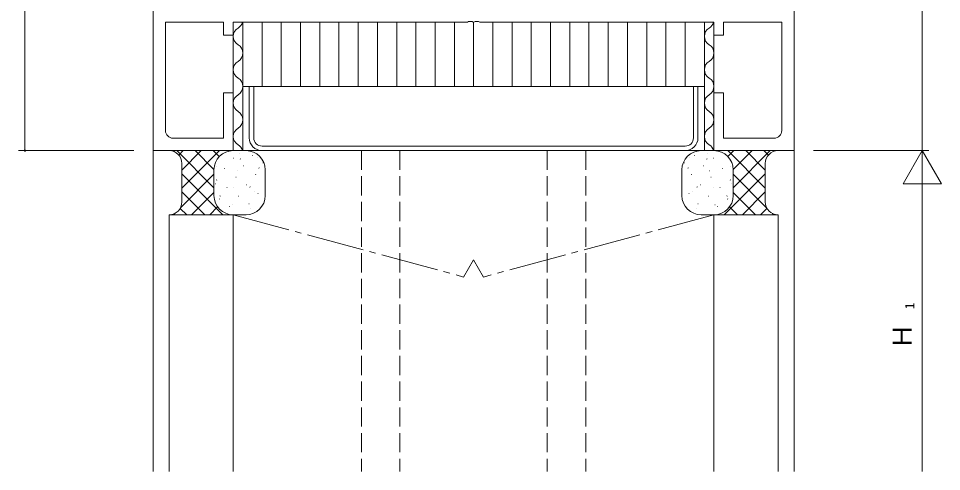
# Model space of a CAD drawing. Units: millimetres on the paper. Extents: x -420 to 373, y -297 to 267.
# Drawn here: x -193.7 to -49.7, y -141.3 to -70.7 of the extents above; entities that cross this region are included whole.
import ezdxf
from ezdxf.enums import TextEntityAlignment as Align

# ---------------------------------------------------------------- set-up
doc = ezdxf.new("R2010")
doc.units = ezdxf.units.MM
doc.linetypes.add('CHAIN2', pattern=[12, 9, -1, 1, -1])
doc.linetypes.add('DASHED3', pattern=[4, 3, -1])
for name, color, linetype, lineweight in [('0-3_YKK_11', 7, 'Continuous', 9), ('0-4_YKK_12', 2, 'Continuous', 9), ('0-5_YSS_K', 4, 'Continuous', 9), ('0-6_YKK_13', 6, 'Continuous', 9)]:
    doc.layers.add(name, color=color, linetype=linetype, lineweight=lineweight)
doc.styles.add('ＭＳ ゴシック', font='')
doc.styles.get('ＭＳ ゴシック').set_extended_font_data('MS Gothic')

msp = doc.modelspace()

# ---------------------------------------------------------------- linework, layer by layer
at = {"layer": '0-3_YKK_11'}
for p, q in [((-72.7, 8.733), (-72.7, -91.267)), ((-172.7, -91.267), (-172.7, -43.267)), ((-170.77, -71.267), (-170.77, -88.137)), ((-123.658, -71.267), (-160.2, -71.267)), ((-85.2, -71.267), (-121.742, -71.267)), ((-74.63, -71.267), (-83.7, -71.267)), ((-74.63, -88.137), (-74.63, -71.267)), ((-169.57, -89.337), (-161.7, -89.337)), ((-83.7, -89.337), (-75.83, -89.337)), ((-160.2, -91.267), (-172.7, -91.267)), ((-72.7, -91.267), (-85.2, -91.267))]:
    msp.add_line(p, q, dxfattribs=at)
for points in [[(-160.2, -71.267), (-160.2, -73.267), (-161.7, -73.267), (-161.7, -71.267), (-170.77, -71.267)], [(-121.742, -71.267), (-121.925, -71.147), (-122.475, -71.147), (-122.658, -71.267), (-122.742, -71.267), (-122.925, -71.147), (-123.475, -71.147), (-123.658, -71.267)], [(-83.7, -71.267), (-83.7, -73.267), (-85.2, -73.267), (-85.2, -71.267)], [(-161.7, -89.337), (-161.7, -82.267), (-160.2, -82.267), (-160.2, -91.267)], [(-85.2, -91.267), (-85.2, -82.267), (-83.7, -82.267), (-83.7, -89.337)]]:
    msp.add_lwpolyline(points, dxfattribs=at)
for centre, start, end in [((-169.57, -88.137), 180, 269.99998), ((-75.83, -88.137), 270, 359.99998)]:
    msp.add_arc(centre, 1.2, start, end, dxfattribs=at)
at = {"layer": '0-4_YKK_12'}
for p, q in [((-172.7, 58.733), (-172.7, -141.267)), ((-72.7, -141.267), (-72.7, 58.733))]:
    msp.add_line(p, q, dxfattribs=at)
at = {"layer": '0-5_YSS_K'}
for p, q in [((-160.2, -71.267), (-160.2, -91.267)), ((-158.7, -71.267), (-158.7, -91.267)), ((-155.7, -81.267), (-155.7, -71.267)), ((-152.7, -81.267), (-152.7, -71.267)), ((-149.7, -81.267), (-149.7, -71.267)), ((-146.7, -81.267), (-146.7, -71.267)), ((-143.7, -81.267), (-143.7, -71.267)), ((-140.7, -81.267), (-140.7, -71.267)), ((-137.7, -81.267), (-137.7, -71.267)), ((-134.7, -81.267), (-134.7, -71.267)), ((-131.7, -81.267), (-131.7, -71.267)), ((-128.7, -81.267), (-128.7, -71.267)), ((-125.7, -81.267), (-125.7, -71.267)), ((-122.7, -81.267), (-122.7, -71.267)), ((-119.7, -81.267), (-119.7, -71.267)), ((-116.7, -81.267), (-116.7, -71.267)), ((-113.7, -81.267), (-113.7, -71.267)), ((-110.7, -81.267), (-110.7, -71.267)), ((-107.7, -81.267), (-107.7, -71.267)), ((-104.7, -81.267), (-104.7, -71.267)), ((-101.7, -81.267), (-101.7, -71.267)), ((-98.7, -81.267), (-98.7, -71.267)), ((-95.7, -81.267), (-95.7, -71.267)), ((-92.7, -81.267), (-92.7, -71.267)), ((-89.7, -81.267), (-89.7, -71.267)), ((-86.7, -71.267), (-86.7, -91.267)), ((-85.2, -71.267), (-85.2, -91.267)), ((-86.7, -81.267), (-158.7, -81.267)), ((-157.7, -89.267), (-157.7, -81.267)), ((-157, -89.267), (-157, -81.267)), ((-88.4, -89.267), (-88.4, -81.267)), ((-87.7, -89.267), (-87.7, -81.267)), ((-155.7, -90.567), (-89.7, -90.567)), ((-160.2, -91.267), (-170.2, -91.267)), ((-163.2, -97.04), (-168.973, -91.267)), ((-168.002, -91.267), (-168.69, -91.956)), ((-165.173, -91.267), (-168.2, -94.294)), ((-162.345, -91.267), (-168.2, -97.122)), ((-163.199, -94.212), (-166.144, -91.267)), ((-162.378, -92.205), (-163.316, -91.267)), ((-160.475, -91.28), (-160.487, -91.267)), ((-160.2, -91.267), (-158.2, -91.267)), ((-160.2, -91.267), (-158.7, -91.267)), ((-159.257, -91.734), (-159.248, -91.736)), ((-158.7, -91.267), (-86.7, -91.267)), ((-157.187, -92.034), (-157.138, -92.027)), ((-155.7, -91.267), (-89.7, -91.267)), ((-88.212, -92.034), (-88.262, -92.027)), ((-85.2, -91.267), (-87.2, -91.267)), ((-86.7, -91.267), (-85.2, -91.267)), ((-86.143, -91.734), (-86.152, -91.736)), ((-85.2, -91.267), (-75.2, -91.267)), ((-84.925, -91.28), (-84.913, -91.267)), ((-83.055, -91.267), (-77.2, -97.122)), ((-83.022, -92.205), (-82.084, -91.267)), ((-82.2, -97.04), (-76.427, -91.267)), ((-82.2, -94.212), (-79.256, -91.267)), ((-80.227, -91.267), (-77.2, -94.294)), ((-77.398, -91.267), (-76.71, -91.956)), ((-168.2, -93.267), (-168.2, -99.267)), ((-160.197, -92.463), (-160.148, -92.456)), ((-159.135, -92.569), (-159.044, -92.612)), ((-156.405, -92.309), (-156.395, -92.311)), ((-155.583, -93.194), (-155.533, -93.187)), ((-89.817, -93.194), (-89.867, -93.187)), ((-88.995, -92.309), (-89.005, -92.311)), ((-86.265, -92.569), (-86.356, -92.612)), ((-85.203, -92.463), (-85.252, -92.456)), ((-77.2, -93.267), (-77.2, -99.267)), ((-163.2, -94.951), (-168.412, -100.162)), ((-161.8, -101.269), (-168.2, -94.868)), ((-163.2, -98.267), (-163.2, -94.267)), ((-163.2, -98.267), (-163.2, -94.267)), ((-162.773, -93.758), (-162.763, -93.76)), ((-161.602, -94.052), (-161.552, -94.045)), ((-159.528, -94.411), (-159.518, -94.413)), ((-158.592, -93.623), (-158.543, -93.616)), ((-156.766, -94.994), (-156.716, -94.987)), ((-156.627, -94.996), (-156.617, -94.998)), ((-156.221, -93.952), (-156.131, -93.994)), ((-155.2, -94.267), (-155.2, -98.267)), ((-90.2, -94.267), (-90.2, -98.267)), ((-89.179, -93.952), (-89.269, -93.994)), ((-88.773, -94.996), (-88.783, -94.998)), ((-88.634, -94.994), (-88.684, -94.987)), ((-86.808, -93.623), (-86.857, -93.616)), ((-85.872, -94.411), (-85.882, -94.413)), ((-83.798, -94.052), (-83.848, -94.045)), ((-83.6, -101.269), (-77.2, -94.868)), ((-82.627, -93.758), (-82.637, -93.76)), ((-82.2, -98.267), (-82.2, -94.267)), ((-82.2, -98.267), (-82.2, -94.267)), ((-82.2, -94.951), (-76.988, -100.162)), ((-162.995, -96.445), (-162.985, -96.447)), ((-162.785, -95.852), (-162.735, -95.845)), ((-159.775, -95.423), (-159.726, -95.416)), ((-85.625, -95.423), (-85.674, -95.416)), ((-82.615, -95.852), (-82.665, -95.845)), ((-82.405, -96.445), (-82.415, -96.447)), ((-164.628, -101.268), (-168.2, -97.697)), ((-163.2, -97.779), (-166.689, -101.268)), ((-161.18, -97.012), (-161.13, -97.005)), ((-160.142, -97.02), (-160.132, -97.022)), ((-158.17, -96.583), (-158.121, -96.576)), ((-157.624, -96.902), (-157.533, -96.945)), ((-156.897, -97.673), (-156.888, -97.675)), ((-88.503, -97.673), (-88.512, -97.675)), ((-87.776, -96.902), (-87.867, -96.945)), ((-87.23, -96.583), (-87.279, -96.576)), ((-85.258, -97.02), (-85.268, -97.022)), ((-84.22, -97.012), (-84.27, -97.005)), ((-82.2, -97.779), (-78.711, -101.268)), ((-80.771, -101.268), (-77.2, -97.697)), ((-162.363, -98.812), (-162.313, -98.805)), ((-162.274, -98.312), (-162.184, -98.354)), ((-159.353, -98.383), (-159.304, -98.376)), ((-156.344, -97.954), (-156.294, -97.947)), ((-89.056, -97.954), (-89.106, -97.947)), ((-86.047, -98.383), (-86.096, -98.376)), ((-83.126, -98.312), (-83.216, -98.354)), ((-83.037, -98.812), (-83.087, -98.805)), ((-167.457, -101.268), (-168.464, -100.261)), ((-162.625, -100.033), (-163.861, -101.268)), ((-160.758, -99.972), (-160.708, -99.965)), ((-160.364, -99.707), (-160.354, -99.709)), ((-157.748, -99.543), (-157.699, -99.536)), ((-157.511, -100.281), (-157.502, -100.283)), ((-87.889, -100.281), (-87.898, -100.283)), ((-87.652, -99.543), (-87.701, -99.536)), ((-85.036, -99.707), (-85.046, -99.709)), ((-84.642, -99.972), (-84.692, -99.965)), ((-82.775, -100.033), (-81.539, -101.268)), ((-77.942, -101.268), (-76.936, -100.261)), ((-170.2, -101.267), (-160.2, -101.267)), ((-170.2, -101.267), (-170.2, -141.267)), ((-169.305, -101.056), (-169.516, -101.267)), ((-160.939, -101.175), (-161.033, -101.269)), ((-158.2, -101.267), (-160.2, -101.267)), ((-160.2, -101.267), (-160.2, -141.267)), ((-87.2, -101.267), (-85.2, -101.267)), ((-75.2, -101.267), (-85.2, -101.267)), ((-85.2, -101.267), (-85.2, -141.267)), ((-84.461, -101.175), (-84.367, -101.269)), ((-76.095, -101.056), (-75.883, -101.267)), ((-75.2, -101.267), (-75.2, -141.267))]:
    msp.add_line(p, q, dxfattribs=at)
at = {"layer": '0-5_YSS_K', "linetype": 'DASHED3'}
for p, q in [((-140.2, -91.267), (-140.2, -141.267)), ((-134.2, -91.267), (-134.2, -141.267)), ((-111.2, -91.267), (-111.2, -141.267)), ((-105.2, -91.267), (-105.2, -141.267))]:
    msp.add_line(p, q, dxfattribs=at)
at = {"layer": '0-5_YSS_K', "linetype": 'CHAIN2'}
for p, q in [((-160.2, -101.267), (-124.25, -110.967)), ((-85.2, -101.267), (-121.15, -110.967)), ((-122.7, -108.267), (-124.25, -110.967)), ((-122.7, -108.267), (-121.15, -110.967))]:
    msp.add_line(p, q, dxfattribs=at)
at = {"layer": '0-5_YSS_K'}
for centre, radius, start, end in [((-160.2, -70.867), 1.5, 299.99997, 344.51491), ((-86.7, -70.867), 1.5, 299.99997, 344.51491), ((-158.7, -73.467), 1.5, 120, 240), ((-85.2, -73.467), 1.5, 120, 240), ((-160.2, -76.067), 1.5, 299.99997, 60.00003), ((-86.7, -76.067), 1.5, 299.99997, 60.00003), ((-158.7, -78.667), 1.5, 120, 240), ((-85.2, -78.667), 1.5, 120, 240), ((-160.2, -81.267), 1.5, 300, 60), ((-86.7, -81.267), 1.5, 300, 60), ((-158.7, -83.868), 1.5, 120, 240), ((-85.2, -83.868), 1.5, 120, 240), ((-160.2, -86.468), 1.5, 300, 60), ((-86.7, -86.468), 1.5, 300, 60), ((-158.7, -89.069), 1.5, 120, 240), ((-85.2, -89.069), 1.5, 120, 240), ((-155.7, -89.267), 2, 180, 270), ((-155.7, -89.267), 1.3, 180, 270), ((-89.7, -89.267), 1.3, 270, 0), ((-89.7, -89.267), 2, 270, 0), ((-160.2, -91.669), 1.5, 15.55197, 60), ((-86.7, -91.669), 1.5, 15.55197, 60), ((-170.2, -93.267), 2, 0, 90), ((-160.2, -94.267), 3, 90, 180), ((-160.2, -94.267), 3, 90, 180), ((-158.2, -94.267), 3, 0, 90), ((-87.2, -94.267), 3, 90, 180), ((-85.2, -94.267), 3, 0, 90), ((-85.2, -94.267), 3, 0, 90), ((-75.2, -93.267), 2, 90, 180), ((-170.2, -99.267), 2, 270, 359.99998), ((-160.2, -98.267), 3, 180, 270), ((-160.2, -98.267), 3, 180, 270), ((-158.2, -98.267), 3, 270, 0), ((-87.2, -98.267), 3, 180, 270), ((-85.2, -98.267), 3, 270, 0), ((-85.2, -98.267), 3, 270, 0), ((-75.2, -99.267), 2, 180, 269.99998)]:
    msp.add_arc(centre, radius, start, end, dxfattribs=at)
at = {"layer": '0-6_YKK_13'}
for p, q in [((-52.7, 8.733), (-52.7, -91.267)), ((-192.7, -43.267), (-192.7, -91.267)), ((-175.7, -91.267), (-193.7, -91.267)), ((-69.7, -91.267), (-51.7, -91.267)), ((-69.7, -91.267), (-51.7, -91.267)), ((-52.7, -91.267), (-52.7, -101.66)), ((-52.7, -91.267), (-49.7, -96.463)), ((-52.7, -97.267), (-52.7, -141.267))]:
    msp.add_line(p, q, dxfattribs=at)
msp.add_lwpolyline([(-52.7, -91.267), (-55.7, -96.463), (-49.7, -96.463)], dxfattribs=at)
for start, end in [(90, 270), (270, 90)]:
    msp.add_arc((-192.7, -91.267), 0.106, start, end, dxfattribs=at)

# ---------------------------------------------------------------- texts
at = {"layer": '0-6_YKK_13', "color": 4, "style": 'ＭＳ ゴシック'}
msp.add_text('1', height=1.466, rotation=90, dxfattribs=at).set_placement((-53.5, -115.966), align=Align.BOTTOM_LEFT)
at = {"layer": '0-6_YKK_13', "color": 7, "style": 'ＭＳ ゴシック'}
msp.add_text('Ｈ', height=2.933, rotation=90, dxfattribs=at).set_placement((-53.5, -122.203), align=Align.BOTTOM_LEFT)

doc.saveas('drawing.dxf')
